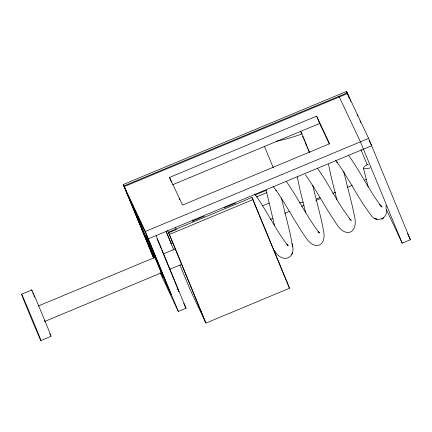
<?xml version="1.0" encoding="UTF-8"?>
<svg xmlns="http://www.w3.org/2000/svg" width="432" height="432" viewBox="0 0 432 432"><rect width="100%" height="100%" fill="white"/><g stroke="black" fill="none" stroke-linecap="round" stroke-linejoin="round"><path stroke-width="0.65" d="M386.284 210.146C388.039 219.359 375.338 222.804 371.034 215.12C358.096 198.455 349.223 179.042 336.847 161.962L337.435 162.767L335.561 160.353M274.558 250.484C281.534 263.963 296.881 259.038 292.108 243.572M291.616 254.864L292.507 252.461M368.318 164.128A6.318 1.793 -22.4 0 0 367.195 164.673L364.721 166.271L363.631 167.486A7.744 2.198 -22.4 0 0 364.279 168.858L368.885 168.264A6.318 1.793 -22.4 0 0 370.073 167.848M153.646 258.271L123.244 184.513L346.518 91.449L368.631 138.402L410.4 239.744L402.192 243.167L385.9 208.564M347.506 93.539L124.227 186.602L153.608 257.888M169.555 177.428L316.618 116.127L329.621 143.743L182.558 205.043L169.555 177.428L171.569 182.315M172.573 184.761L319.642 123.46L329.249 143.867M123.244 184.513L145.352 231.466L368.631 138.402M192.515 221.076L204.347 216.146M224.278 207.835L235.494 203.164M254.799 195.118L266.636 190.183M204.93 320.938L205.94 323.082L289.526 288.241L251.975 197.446L168.388 232.286L205.486 322.223L189.94 289.202L179.955 264.978M168.62 232.778L176.321 229.57L175.192 227.167M21.6 294.23L31.73 290.007M256.408 196.949L266.998 192.537M167.492 230.375L169.398 234.43L252.99 199.589M262.3 205.924L269.152 203.072M38.14 306.072L155.045 257.342M163.755 253.714L174.944 249.048M270.378 219.38L272.867 218.344M284.683 213.419L289.656 211.345M301.477 206.42L303.961 205.384M315.781 200.459L320.755 198.385M332.57 193.46L335.68 192.164M347.501 187.24L352.474 185.166M364.289 180.241L366.779 179.204M44.577 321.516L161.482 272.786M169.565 269.417L181.381 264.492M40.905 340.551A25.094 0.335 67.4 0 0 26.773 305.883A25.094 0.335 67.4 0 0 26.082 305.737A25.094 0.335 67.4 0 0 40.905 340.551L51.03 336.334M160.04 272.624L178.313 311.429L186.019 308.216L156.082 235.586M276.545 141.232L283.678 139.622A58.633 16.654 -22.4 0 0 301.957 133.931L309.604 152.485M303.194 202.171L299.462 202.9M349.429 218.894L351.313 220.509C337.986 204.514 329.665 184.95 317.326 168.199M287.118 244.912L288.209 245.765L287.026 244.658L287.874 245.657C275.395 229.424 266.733 210.622 254.745 194.027M317.914 231.887L319.599 232.886L318.508 231.984L319.464 233.01C306.742 216.945 298.215 198.002 286.222 181.397M380.84 205.983L382.018 206.842L379.582 204.466L381.888 207.036L380.938 205.972M273.024 186.251L276.485 190.825L275.951 190.064C285.309 203.758 293.225 218.365 302.211 232.303C306.077 237.541 309.76 245.576 317.331 245.516C323.989 244.89 324.805 236.617 323.633 231.412C320.9 215.811 316.208 200.642 312.736 185.204M380.484 205.481C368.842 189.61 360.196 171.769 348.829 155.698M305.294 174.587C314.825 187.904 322.596 202.36 331.349 216.184C335.902 222.091 339.498 232.016 348.079 232.61C355.811 231.752 356.038 222.345 354.51 216.497C351.626 201.377 347.177 186.619 343.802 171.612M357.075 114.772L357.642 115.987M359.932 120.847L360.79 122.666M369.079 140.27L371.65 145.73L148.376 238.799L126.938 193.271L123.914 185.938L347.193 92.875L349.547 98.496M407.543 233.674L410.4 239.744M338.985 96.298L360.423 141.826L402.192 243.167M300.596 131.042L301.957 133.931M289.526 288.241L251.975 197.446M192.888 220.028L193.45 221.222M192.434 220.034L192.996 221.227M179.075 198.563L179.642 199.768M166.352 231.984L171.358 243.832L170.375 241.736M157 238.799L158.096 241.126M177.266 288.052L178.913 291.551L169.927 269.746M183.735 303.367L186.019 308.216M161.239 273.062L163.15 277.301L153.014 252.979L154.823 257.693M350.012 99.716L350.827 101.596M346.518 91.449L349.072 97.643M361.022 149.764L367.173 164.689M316.618 116.127L319.642 123.46M300.51 131.247L301.531 133.72M302.551 136.193L303.318 138.051M303.826 139.288L304.592 141.145M305.1 142.382L306.374 145.471M306.887 146.707L307.649 148.565M308.162 149.801L308.923 151.659M264.416 146.291L273.337 167.94M169.398 234.43L205.94 323.082M166.131 231.439L173.81 250.069M158.371 241.709L161.195 248.562M161.708 249.809L169.414 268.499M145.352 231.466L178.313 311.429M154.548 257.828L139.142 220.45L134.476 210.546L153.992 257.893M44.237 320.56L44.372 320.906M274.509 225.439L266.279 190.766M368.194 186.97L363.517 168.356M336.922 199.93L331.333 177.53L328.52 164.219M305.726 212.911L300.337 191.327L297.248 176.85M281.389 197.91L290.245 233.982L292.594 246.78M385.954 205.411L386.262 208.121M319.81 197.716A58.633 16.654 -22.4 0 1 316.645 198.709M32.044 291.017A25.094 0.335 67.4 0 1 41.24 311.963A25.094 0.335 67.4 0 1 50.787 335.902M50.236 334.746A25.094 0.335 67.4 0 1 49.842 333.866M34.468 297.216A25.094 0.335 67.4 0 1 33.82 295.591M33.242 294.138A25.094 0.335 67.4 0 1 32.746 292.874M383.751 217.701L381.904 218.975L383.751 217.701M376.909 219.364L374.533 218.306L376.909 219.364M150.665 244.922L146 235.019L166.547 284.861L171.207 294.764L150.665 244.922"/></g></svg>
